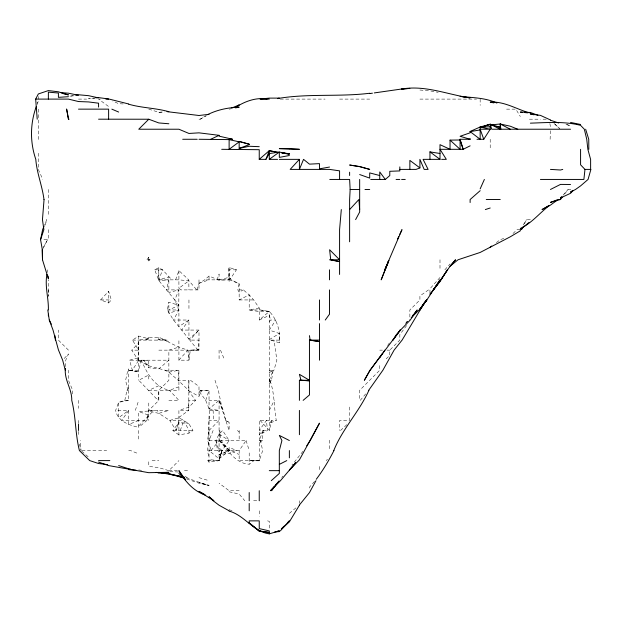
<?xml version="1.0" encoding="UTF-8"?>
<svg xmlns="http://www.w3.org/2000/svg" width="622" height="622" viewBox="0 0 622 622"><rect width="100%" height="100%" fill="white"/><g stroke="black" fill="none" stroke-linecap="round" stroke-linejoin="round"><path stroke-width="0.47" stroke-dasharray="3.11 2.33" d="M148.782 337.443L145.237 340.11L148.782 338.834L138.745 336.051L132.478 340.11L138.574 350.147L138.745 340.11L148.782 338.834L148.782 337.443L158.828 337.217L165.172 340.11L168.865 342.761M138.574 350.147L138.745 342.971L131.778 350.147L138.255 360.192L138.745 357.65L129.594 360.192L132.323 370.23L138.745 360.192M188.948 390.772L198.993 396.471L201.652 390.313L198.993 391.114L205.711 400.358L209.715 410.403L208.308 430.486L209.031 439.941L209.769 440.524L209.031 440.804L207.39 450.569L209.031 457.349M158.828 267.678L158.828 280.553L168.865 279.853L166.509 289.899L178.911 289.899L178.763 309.981L174.751 299.936L158.828 280.553L154.699 269.816L158.828 267.678L162.567 269.816L171.929 279.853M550.12 139.274L550.423 130.387M158.828 269.816L158.408 279.853L178.911 279.853L188.948 280.779L196.777 289.899M65.458 366.583L65.745 360.192L68.451 353.941L62.659 360.192M138.255 360.192L138.745 350.147L131.778 350.147M124.797 400.358L126.981 390.313L127.697 390.313L125.628 380.275L127.829 370.23L128.7 368.924L128.7 400.358L124.797 400.358L118.654 402.333L115.638 410.403C117.612 421.358 129.29 425.199 138.745 427.368L138.745 411.515L148.782 411.08L158.828 413.373L169.752 420.441L178.911 417.797L183.801 420.441L188.948 423.885L192.975 430.486L188.948 433.114L178.911 434.957L178.911 410.403L188.948 407.138L195.549 400.358L188.256 390.313L188.948 380.275L178.156 380.275L168.865 372.22L165.071 370.23L148.782 365.79L138.745 360.69L141.295 360.192C146.839 372.912 154.116 386.674 168.865 390.188L169.316 390.313M213.128 430.486L209.031 440.524L246.102 440.524L239.159 450.569L239.159 460.607L259.242 460.816L262.671 450.569L260.478 440.524L259.242 442.732L262.468 440.524L263.16 430.486L259.242 434.56L267.507 430.486L266.41 420.441L259.242 430.486L267.507 430.486M211.052 450.569L219.076 440.524L219.815 430.486L221.144 440.524L229.121 450.569L239.159 454.425M72.346 393.967L72.688 390.313L68.451 380.275L68.451 370.23M167.295 309.981L178.911 309.981L173.491 320.027L188.948 320.027L181.686 330.064L198.993 330.064L198.993 349.471L197.92 350.147L198.993 340.11L189.749 340.11L173.491 320.027L167.295 309.981L168.865 302.292L178.911 305.285L168.865 309.981M209.031 430.758L207.523 440.524L211.363 450.569M219.076 279.853L229.121 277.342L231.291 279.853L239.159 283.725L239.159 299.936L249.204 294.867L253.667 299.936L259.242 308.046L259.242 309.981L269.287 311.482L269.287 339.651L279.325 342.769C280.553 331.604 277.35 319.56 269.287 311.482L260.587 309.981L249.204 309.981L249.204 294.867L243.311 289.899L239.159 289.899M271.495 380.275L269.901 380.275L269.287 384.038L271.495 380.275L273.19 370.23L269.287 372.609L273.952 370.23L276.86 360.192L274.069 340.11M168.865 352.34L168.865 380.275L158.828 390.313L158.828 400.358L148.782 410.403L146.854 420.441L138.745 427.368M220.071 450.569L219.076 451.323L217.56 450.569L215.935 440.524L219.076 434.125L222.622 430.486L229.121 440.524L222.07 450.569L219.076 460.607L209.031 459.627L207.826 460.607L209.031 462.154L219.076 460.669L219.076 434.125L219.815 430.486M37.367 104.449L38.323 100.694L37.444 103.229M141.295 360.192L138.745 370.23L127.829 370.23M260.089 420.441L269.287 430.338L271.853 420.441L276.285 420.441C273.82 407.076 274.792 393.205 269.901 380.275M188.948 433.114L188.948 430.486L183.801 420.441L169.752 420.441L176.119 430.486L178.911 420.441M219.076 460.669L222.07 450.569L219.076 447.964M45.204 225.086L46.813 219.605L44.364 225.459M197.018 289.899L198.993 283.344L204.654 279.853L209.031 276.044L219.076 280.188L229.121 279.853L204.654 279.853M205.711 400.358L209.031 390.313L198.993 390.313M135.308 410.403L138.745 400.358M217.078 279.853L219.076 274.03L219.076 280.188M176.119 430.486L178.911 422.486L188.948 423.885M180.294 430.486L183.801 420.441M175.614 279.853L178.911 270.624L188.777 279.853L188.948 289.899M239.159 450.569L209.031 450.569L219.076 458.795L222.07 450.569M269.287 380.275L273.19 370.23M263.16 430.486L259.242 440.524L262.468 440.524M236.422 269.816L229.121 269.816L229.666 279.853L236.422 269.816L229.121 267.491L228.204 269.816L228.756 279.853L229.121 277.342L229.666 279.853L239.159 283.725L237.814 289.899L239.159 292.177L243.311 289.899M127.697 390.313L128.7 387.848L126.981 390.313M524.455 223.788L526.507 219.605L530.372 219.605M269.287 410.403L274.294 400.358M42.762 248.893L47.544 239.688L42.312 239.688M43.556 247.222L47.544 239.688M523.18 225.016L526.507 219.605M387.615 345.513L389.784 342.427M146.971 259.771L148.782 257.197L149.98 259.771L148.782 260.945L146.971 259.771L149.98 259.771M303.007 451.277L292.013 464.968M406.578 325.586L399.829 334.605L399.829 340.11L389.784 350.147L389.784 355.356L384.777 360.192M178.911 434.957L172.846 430.486L178.911 422.486M564.605 194.095L568.127 189.477L573.165 189.477M360.247 400.358L365.674 393.905M405.319 323.611L407.146 321.457M271.853 420.441L269.287 423.395L276.285 420.441M281.719 477.455L282.909 476.094M314.538 481.42L309.453 487.22L309.453 488.978M439.995 277.505L429.957 288.771L429.957 293.405M269.287 321.543L270.624 320.027L275.841 320.027L269.287 330.064L279.325 333.509L279.325 342.769M444.862 269.816L450.04 263.961M178.911 360.192L187.836 350.147L188.948 350.621L198.993 350.147L190.316 350.147L188.948 350.621L188.948 360.192L178.911 360.192L178.911 340.11M406.22 322.896L407.496 321.457M563.042 195.145L568.127 189.477M108.617 302.961L111.346 299.936L108.617 291.298L100.632 299.936L108.617 302.961L108.617 291.298M278.827 480.689L279.325 480.176M406.22 322.655L407.496 321.341M148.782 461.788L148.782 466.368L158.828 467.658L168.865 470.652L178.911 460.607M209.031 430.486L219.076 420.441L209.031 420.441M138.745 425.977L153.758 410.403L148.782 411.08M326.146 460.607L327.499 459.308M513.002 233.514L517.084 229.65L520.326 229.65M340.529 430.486L347.519 424.033M198.993 391.114L209.031 390.313L209.031 408.942L219.076 400.358L223.29 410.403L225.708 420.441L229.121 422.4L229.121 430.486L219.076 400.358L209.031 400.358M259.242 311.568L259.242 320.027L269.287 311.482L259.242 311.568L249.204 309.981L259.242 308.046L260.587 309.981M289.37 513.352L295.885 507.91M219.076 458.795L229.121 450.717L219.076 454.565L229.121 453.492L235.582 450.569M219.076 440.524C227.854 449.636 234.96 463.398 249.204 464.214L253.97 460.607L259.529 460.607M496.387 242.58L500.243 239.688L505.725 237.728M198.993 279.853L198.993 289.899L180.924 289.899L178.911 288.25L188.948 280.779M178.911 417.424L188.715 410.403L188.948 380.275M428.527 289.899L419.912 295.948L419.912 299.936L409.867 309.981L409.867 320.027M198.993 119.191L200.206 119.191L205.82 115.723M269.287 339.651L279.325 333.509M200.206 119.191L206.628 115.653M158.828 385.702L148.782 390.313L158.828 390.989L158.05 400.358L138.745 380.275L148.782 374.949L148.782 380.275M157.498 340.11L158.828 339.464L167.131 340.11L168.865 342.38L178.911 347.13L187.836 350.147L188.948 360.192L190.316 350.147L198.993 349.471M259.242 320.027L269.287 315.393L270.624 320.027M178.911 386.775L168.865 390.554L158.828 390.313M138.745 420.441L128.7 424.484L128.7 410.403L115.638 410.403M219.076 454.565L229.121 450.569L229.121 447.513L237.114 450.569M198.993 283.344L209.031 279.853L209.031 276.044M168.865 350.147L178.911 347.13M229.121 109.145L230.941 108.788M168.865 372.22L178.911 370.23L178.911 390.313L168.865 390.313M128.7 400.358L118.654 402.333L118.654 417.665L128.7 410.403L121.725 420.441L146.854 420.441L148.782 415.239L138.745 411.515M73.015 95.679L69.361 96.286L75.752 95.586M94.925 97.957L88.534 98.556L94.925 98.136M148.782 109.145L158.828 112.302L163.392 111.937M158.828 112.302L164.301 111.983M138.745 360.69L148.782 360.192L148.782 367.726L158.828 368.854L168.865 360.192L129.594 360.192M253.97 460.607L249.204 460.661L259.242 460.607M78.489 99.1L86.59 99.1M100.399 99.1L98.571 99.1L108.617 106.525M280.242 99.1L325.088 99.1M339.581 99.1L369.701 99.1M419.912 99.1L476.514 99.1M506.565 109.145L515.825 109.145L520.326 116.477M529.4 119.191L540.417 119.191M543.092 119.191L546.901 119.191M154.699 269.816L162.567 269.816L158.828 279.853L168.865 276.883L168.865 292.503L178.911 289.899L174.751 299.936L178.911 305.285M100.632 299.936L111.346 299.936M239.159 299.936L253.667 299.936M132.478 340.11L167.131 340.11M279.325 340.11L269.287 340.11L269.287 430.338M158.828 350.147L187.836 350.147M379.747 350.147L382.483 350.147M387.047 350.147L389.784 350.147M165.071 370.23L178.911 370.23L178.156 380.275L188.505 390.313M269.287 370.23L273.952 370.23M188.256 390.313L188.948 390.313M168.865 400.358L178.911 400.358L169.402 390.313M195.549 400.358L188.948 400.358L188.715 410.403L178.911 410.403M148.782 410.403L168.865 410.403L158.828 413.373L157.413 410.403M209.715 410.403L219.076 410.403L209.031 408.942M269.287 420.441L259.242 420.441L259.242 460.816M172.846 430.486L192.975 430.486M81.972 450.569L96.185 450.569M98.571 450.569L106.689 450.569M128.7 450.569L130.573 450.569L138.745 453.866M152.095 460.607L158.828 460.607M207.826 460.607L219.154 460.607M168.865 470.652L178.911 470.652M184.439 470.652L188.948 470.652M239.159 490.735L229.121 490.735L219.076 483.185M253.628 500.772L259.242 500.772M123.226 103.936L118.654 103.711L112.8 101.021M169.783 471.538L178.911 472.036M419.912 90.011L429.957 90.859M165.172 340.11L158.828 339.464L158.828 337.217M138.745 469.929L141.559 470.364M128.7 370.23L138.745 371.87L128.77 370.23L128.7 368.924M430.867 91.022L438.168 92.336M186.211 477.782L209.031 485.712L198.993 482.47L209.031 485.339L198.993 483.208L186.211 478.808M229.121 491.769L239.159 494.008L244.788 500.772M267.546 520.863L269.287 521.329L269.287 528.646M565.973 124.454L570.537 125.753L565.973 124.33M198.993 477.642L209.031 480.689M229.121 509.667L232.239 510.817M184.765 476.304L188.948 478.38M229.86 450.569L219.076 440.088M225.568 420.441L229.121 422.4M219.076 434.125L229.121 440.524M190.449 380.275L198.993 386.464L198.993 396.471M237.386 430.486L239.159 431.987M81.715 451.16L85.128 454.138M85.805 454.736L88.534 457.116M553.992 123.428L559.644 128.583L554.7 123.933M68.451 350.147L58.406 340.11L58.406 330.064M219.348 440.524L229.121 450.569M148.782 365.79L143.371 360.192L148.782 367.726M197.92 350.147L189.749 340.11L198.993 330.064L188.948 339.177L188.948 320.027L178.911 326.55L178.911 309.981L168.865 313.27L168.865 302.292M38.323 169.394L42.762 179.439M220.499 350.147L224.666 360.192M215.002 380.275L218.338 390.313L222.536 410.403M215.935 440.524L219.076 450.569M246.102 440.524L249.204 450.569M79.414 444.178L81.039 450.569L80.238 440.524M549.879 123.521L550.454 126.989M47.544 269.816L47.793 272.506M213.113 410.403L213.517 420.441M48.368 289.899L48.43 296.29L48.368 279.853M490.206 139.274L490.206 149.311M480.161 99.1L480.161 105.367M439.995 259.771L439.995 269.816M379.747 365.588L379.747 370.23L359.664 390.313L359.664 400.358M349.618 407.029L349.618 420.441L339.581 420.441L339.581 430.486M329.536 440.189L329.536 450.569M319.49 466.484L319.49 470.652M299.407 500.772L299.407 503.315M259.242 510.817L259.242 516.322M249.204 452.909L249.204 464.214M239.159 430.486L239.159 440.524M229.121 267.491L229.121 282.427M219.076 350.147L219.076 360.192M219.076 400.358L219.076 430.486M209.031 416.048L209.031 462.154M188.948 299.936L188.948 309.981M178.911 270.624L178.911 288.25M148.782 257.197L148.782 260.945M148.782 402.994L148.782 420.441M138.745 336.051L138.745 380.275M138.745 430.486L138.745 440.524M78.489 400.358L78.489 408.359M78.489 420.441L78.489 424.095M78.489 431.396L78.489 435.96M48.368 189.477L48.368 215.85M48.368 229.65L48.368 238.778M38.323 96.534L38.323 99.1M38.323 109.145L38.323 140.727M38.323 153.245L38.323 167.575"/><path stroke-width="0.93" d="M107.707 464.665L98.571 463.514L89.724 460.607L79.406 450.569C75.246 434.07 75.915 416.88 71.755 400.358C72.121 389.139 64.066 379.863 65.38 368.411M329.769 179.439L349.618 179.439L350.147 189.477L349.618 199.522L349.618 241.787M341.307 209.567L339.581 229.65L339.581 274.45M44.053 199.522L42.459 219.605L43.867 229.65L40.57 239.688L42.327 249.733L42.483 259.771L48.368 278.773L48.119 276.082M580.583 149.311L580.583 164.807L584.975 169.394L583.887 179.439L540.417 179.439M46.945 274.38C44.636 286.268 48.734 298.109 48.368 309.981M590.9 169.394L588.062 179.439L580.583 185.892L575.513 189.477L570.537 192.081L572.637 190.519M40.57 239.688L42.615 229.65L44.014 226.299M36.27 106.611C30.097 123.747 29.918 142.08 35.796 159.356C36.799 173.126 42.296 185.916 43.975 199.522M385.228 269.816L388.766 260.61L381.177 279.853L388.75 260.61L384.777 269.816L401.991 229.65L399.829 234.245M221.704 149.311L259.242 149.7L259.242 159.356L265.913 159.356L269.287 150.672L279.325 152.577M333.781 450.569C342.403 428.822 359.353 411.663 368.893 390.313M480.161 188.894L484.367 179.439M397.613 238.91L398.725 236.578M521.57 229.65L522.807 227.139M37.227 119.191L35.672 99.1L38.323 93.969L48.368 90.587L58.406 91.799L68.451 94.925L62.06 93.339M333.96 450.569C328.813 460.568 323.036 470.318 316.256 479.29M355.621 219.605L359.664 212.009L359.664 179.439M315.968 480.689L309.453 492.624L299.407 505.002M265.913 159.356L269.287 153.564L279.325 152.048L289.37 154.155L282.069 153.004M299.407 505.235L289.37 521.889L281.478 528.972M424.764 302.261L402.092 340.11L394.076 350.147L382.888 370.23L368.69 390.313M396.657 334.341L399.829 330.733L369.973 370.23L364.36 380.275L369.701 370.922L382.056 353.934M396.323 334.698L392.995 340.11L399.829 330.787L410.248 320.027L417.183 309.981L414.135 313.713M424.709 302.261L419.912 309.981L426.583 299.936L419.912 309.095L426.879 299.936L439.995 279.853L433.386 289.899L439.995 280.942L432.142 291.36M476.981 139.274L483.761 139.274L490.206 129.228L490.206 124.268L480.161 127.005L470.123 131.467M379.747 357.728L384.808 350.147M306.755 445.795L310.238 440.524L319.49 423.147L299.407 459.883L289.37 470.038L295.574 462.784M325.267 320.027L329.536 314.141L329.536 289.899M275.981 484.554L271.433 490.735L278.765 481.412L276.168 484.281M431.046 292.822L429.957 294.276L439.995 281.587L447.405 269.816L440.788 279.853L450.04 266.286L455.514 259.771L450.04 266.232L458.056 259.771L480.161 252.446L510.289 236.803L520.326 230.824L520.326 229.65L528.941 222.536M558.066 199.522L560.5 199.483L562.257 197.174M295.707 462.729L280.46 480.689L270.484 490.735L274.279 486.427M423.979 303.419L426.879 299.936L419.181 309.981L411.196 317.655M560.5 199.483L560.5 197.975L561.767 196.56M280.343 530.9L289.37 520.863L287.364 522.869M572.878 190.76L570.537 193.31L560.5 197.975M279.325 159.356L299.407 159.356L290.171 169.394L329.536 169.394L339.581 170.848L339.581 179.439M349.618 209.567L358.902 199.522L359.664 209.567M281.338 528.894L284.013 526.212M168.865 123.762L158.828 122.946L148.782 119.23L138.745 129.228L178.911 129.228L188.948 133.45L198.993 132.844L219.076 135.324L219.076 136.148L232.636 139.274M412.433 315.688L413.716 314.421M271.278 480.689L279.325 473.428L279.325 450.569L281.921 440.524L279.325 435.4L289.37 440.524M480.161 190.674L470.123 199.522L470.123 202.531M259.242 159.356L269.287 150.672L278.415 152.623M370.72 179.439L385.313 179.439L389.784 175.567L389.784 171.299L399.829 170.918L399.829 166.906M303.139 400.358L309.453 394.962L309.453 380.781L300.986 380.275L299.407 374.32L309.453 380.275L309.453 340.11L319.49 340.11M549.063 205.742C539.367 213.245 531.717 223.166 520.326 228.468M236.274 106.937C245.161 101.277 256.334 97.149 267.063 99.1M490.206 247.198L491.753 246.04M259.242 146.675L249.204 146.256L239.159 148.425L239.159 141.847L229.121 149.311L229.121 139.608L198.993 139.274M557.304 200.082L550.454 205.128L542.026 209.567L548.923 205.54M237.721 105.973L239.159 104.916L231.625 108.088M269.287 150.672L269.287 159.356L279.325 152.048L279.325 157.397L289.37 155.5M207.429 114.736C217.21 109.744 228.251 107.552 239.159 107.163L235.505 107.886M279.325 464.385L286.758 460.607M550.454 189.477L560.5 184.407L570.537 184.485M470.123 145.843L463.157 149.311L439.995 149.311L446.324 159.356L441.643 159.356M210.726 139.274L219.076 135.324M470.123 138.62L470.123 139.274L460.078 139.274L463.157 149.311L460.078 139.981L450.04 140.121L450.04 149.311L439.995 144.662L439.995 159.356L423.092 159.356L428.107 169.394L424.157 169.394L419.912 159.356L419.912 167.901L416.087 169.394L399.829 169.394M557.219 199.841L550.454 202.391L560.414 199.522M239.159 148.425L249.204 144.654M485.642 125.831L490.206 124.268L500.243 127.331L500.827 129.228L570.537 129.228M481.078 127.253L490.206 124.268L500.243 129.228L500.243 123.996L491.116 124.89M485.347 209.567L490.206 207.989M277.552 98.571C307.929 93.284 339.161 97.063 369.701 93.253M229.121 511.097C244.563 515.28 253.138 531.639 269.287 533.847L279.325 530.9L279.325 531.616L274.761 531.911M277.552 98.61L279.325 98.113L269.287 98.113L260.719 99.007M562.754 169.394L560.5 170.008L550.454 169.394M329.536 167.038L319.49 168.834L319.49 163.633L309.453 164.138L303.544 159.356L299.407 169.394L299.407 159.356M470.123 139.274L460.078 136.288L470.123 132.805L470.123 131.623L480.161 129.92M75.752 95.228L78.489 94.769L88.534 95.664L98.571 97.895M369.701 93.564L372.438 93.183M374.265 92.927L401.252 89.063L409.867 88.394L401.548 89.063C424.958 84.88 447.358 94.474 470.123 97.918L460.078 96.356C472.479 97.771 485.347 97.67 496.9 103.058M277.498 531.149L279.325 530.9M209.031 114.331L198.993 115.498L167.038 111.649M95.835 97.864L98.571 97.607L108.617 98.976M68.451 96.698L58.406 97.343L58.406 93.028L48.368 92.142L48.368 99.1M530.372 123.156C547.08 122.604 564.216 121.173 580.583 125.341L584.33 129.228L586.74 139.274L587.86 149.311L590.62 159.465L590.62 169.394L584.975 169.394M158.828 472.767L156.083 472.401L158.828 472.782L168.865 472.316L148.782 472.689L108.617 465.583L98.571 462.084M470.123 131.623L480.161 139.274L480.161 127.005L490.206 126.802M35.672 99.1L68.451 99.1L78.489 101.541L88.534 101.93L98.571 103.198L98.571 107.101M105.88 99.1L108.617 99.1M260.113 99.1L269.287 99.1M78.489 109.145L108.617 109.145L108.617 119.191M68.451 119.191L69.073 119.191L68.451 119.059L66.632 109.145L68.451 119.059M98.571 119.191L148.782 119.23M500.243 129.228L491.714 129.228L490.206 124.268M182.705 139.274L197.221 139.274M269.287 159.356L277.575 159.356M396.082 179.439L399.829 179.439M401.618 179.439L405.241 179.439M350.147 189.477L359.664 189.477M364.99 189.477L369.701 189.477M486.264 199.522L500.243 199.522M400.56 330.064L399.829 330.064L399.829 330.787M299.407 400.358L299.407 380.275L309.453 380.275M209.031 450.569L209.466 450.569M98.571 460.607L109.837 460.607M269.287 470.652L279.325 470.652M229.121 510.817L219.076 505.243L213.183 500.772L209.031 496.745L213.898 500.772L198.993 491.434L204.016 494.031M258.736 530.9L249.204 522.908L259.242 530.9L260.346 530.9M537.906 115.28L530.372 112.465L520.326 112.084L522.153 112.279M299.407 380.275L309.453 380.781M158.828 472.782L168.865 473.435L165.219 473.039M60.233 92.569L68.451 93.199L78.489 95.267M128.7 469.641L136 470.224M282.069 153.059L289.37 153.704L282.069 152.888M128.7 468.926L130.527 469.105M524.898 112.566L527.635 112.854M159.737 472.448L162.474 472.743M259.242 531.149L269.287 532.448L259.242 530.9M309.453 340.11L319.49 341.564L310.114 340.11L309.453 335.639M429.957 159.356L429.957 151.877L439.995 153.494M158.828 472.347L178.911 476.048L184.765 478.194M128.7 104.208C141.917 108.034 155.687 107.948 168.865 111.711M570.537 122.433L580.583 124.478M500.827 129.228L500.243 123.996L510.289 126.212L517.776 129.228M178.911 476.172L182.557 476.981M493.852 102.91L490.206 102.101C504.419 101.238 516.346 109.161 529.462 112.862M534.026 114.798L530.372 113.997L540.417 115.365L550.454 119.96M480.161 127.005L490.206 129.228L480.161 129.228L483.761 139.274M495.68 126.313L500.243 127.331M229.121 139.608L239.159 141.847M109.247 99.1L128.7 103.983M229.938 138.644L232.403 139.274M379.747 175.544L369.701 172.9L369.701 178.11L359.664 174.541M118.654 465.583L128.7 468.786M184.384 478.194L168.865 473.777L178.911 476.048L184.765 478.248M550.454 120.201L558.673 123M111.851 109.145L118.654 112.053M205.688 495.174C193.644 491.341 185.006 481.288 178.911 470.652L185.597 479.92M500.243 123.996L510.289 129.228M429.957 151.877L439.995 159.356M419.912 167.901L409.867 160.406L409.867 169.394M450.04 140.121L460.078 149.311L460.078 139.274M178.911 473.404L185.496 480.028M385.313 179.439L379.747 171.944L379.747 179.439M47.793 309.981L49.278 320.027L51.346 324.21M49.278 320.027L53.026 330.064L58.406 349.821L62.659 360.192L65.294 370.23M585.652 129.228L588.746 139.274L588.816 149.311M54.876 335.546L55.397 340.11M42.234 249.733L42.483 259.771M530.372 112.465L530.372 113.142M349.618 172.201L349.618 175.49M329.536 269.816L329.536 279.853M319.49 299.936L319.49 320.027M319.49 323.611L319.49 360.192M299.407 410.403L299.407 434.708M289.37 450.569L289.37 457.846M269.287 533.847L269.287 530.9L259.242 528.607L259.242 520.863L249.204 520.863L249.204 523.483M259.242 490.735L259.242 500.772M249.204 492.531L249.204 500.772M249.204 503.416L249.204 510.817M78.489 424.227L78.489 430.486M48.368 314.196L48.368 315.883M339.581 259.771L329.536 259.771L339.581 261.567L330.733 259.771L329.606 249.733L339.581 259.771M289.37 148.775L279.325 148.627L299.407 149.311L289.37 148.775M359.664 166.556L349.618 165.024L359.664 166.657L369.701 169.394L359.664 166.556M249.204 144.195L239.159 141.451L249.204 144.195"/></g></svg>
